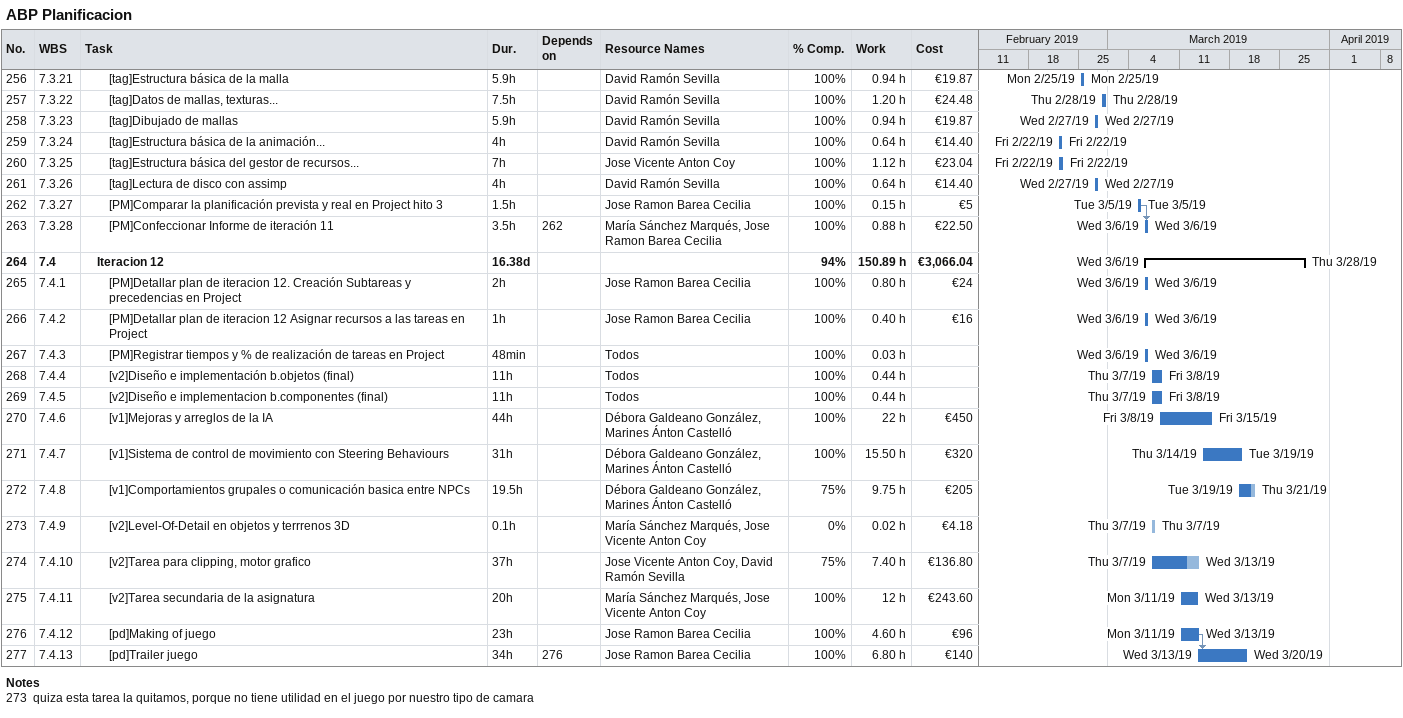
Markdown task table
ABP Planificacion

| ID | WBS | Task | Duration | Start | Finish | Predecessors | Resources | % complete | Work (h) | Cost (€) |
|---|---|---|---|---|---|---|---|---|---|---|
| 256 | 7.3.21 | [tag]Estructura básica de la malla | 5.9h | 2019-02-25 | 2019-02-25 |  | David Ramón Sevilla | 100 | 0.94 | 19.87 |
| 257 | 7.3.22 | [tag]Datos de mallas, texturas... | 7.5h | 2019-02-28 | 2019-02-28 |  | David Ramón Sevilla | 100 | 1.20 | 24.48 |
| 258 | 7.3.23 | [tag]Dibujado de mallas | 5.9h | 2019-02-27 | 2019-02-27 |  | David Ramón Sevilla | 100 | 0.94 | 19.87 |
| 259 | 7.3.24 | [tag]Estructura básica de la animación... | 4h | 2019-02-22 | 2019-02-22 |  | David Ramón Sevilla | 100 | 0.64 | 14.40 |
| 260 | 7.3.25 | [tag]Estructura básica del gestor de recursos... | 7h | 2019-02-22 | 2019-02-22 |  | Jose Vicente Anton Coy | 100 | 1.12 | 23.04 |
| 261 | 7.3.26 | [tag]Lectura de disco con assimp | 4h | 2019-02-27 | 2019-02-27 |  | David Ramón Sevilla | 100 | 0.64 | 14.40 |
| 262 | 7.3.27 | [PM]Comparar la planificación prevista y real en Project hito 3 | 1.5h | 2019-03-05 | 2019-03-05 |  | Jose Ramon Barea Cecilia | 100 | 0.15 | 5 |
| 263 | 7.3.28 | [PM]Confeccionar Informe de iteración 11 | 3.5h | 2019-03-06 | 2019-03-06 | 262 | María Sánchez Marqués, Jose Ramon Barea Cecilia | 100 | 0.88 | 22.50 |
| 264 | 7.4 | **Iteracion 12** | 16.38d | 2019-03-06 | 2019-03-28 |  |  | 94 | 150.89 | 3066.04 |
| 265 | 7.4.1 | [PM]Detallar plan de iteracion 12. Creación Subtareas y precedencias en Project | 2h | 2019-03-06 | 2019-03-06 |  | Jose Ramon Barea Cecilia | 100 | 0.80 | 24 |
| 266 | 7.4.2 | [PM]Detallar plan de iteracion 12 Asignar recursos a las tareas en Project | 1h | 2019-03-06 | 2019-03-06 |  | Jose Ramon Barea Cecilia | 100 | 0.40 | 16 |
| 267 | 7.4.3 | [PM]Registrar tiempos y % de realización de tareas en Project | 48min | 2019-03-06 | 2019-03-06 |  | Todos | 100 | 0.03 |  |
| 268 | 7.4.4 | [v2]Diseño e implementación b.objetos (final) | 11h | 2019-03-07 | 2019-03-08 |  | Todos | 100 | 0.44 |  |
| 269 | 7.4.5 | [v2]Diseño e implementacion b.componentes (final) | 11h | 2019-03-07 | 2019-03-08 |  | Todos | 100 | 0.44 |  |
| 270 | 7.4.6 | [v1]Mejoras y arreglos de la IA | 44h | 2019-03-08 | 2019-03-15 |  | Débora Galdeano González, Marines Ánton Castelló | 100 | 22 | 450 |
| 271 | 7.4.7 | [v1]Sistema de control de movimiento con Steering Behaviours | 31h | 2019-03-14 | 2019-03-19 |  | Débora Galdeano González, Marines Ánton Castelló | 100 | 15.50 | 320 |
| 272 | 7.4.8 | [v1]Comportamientos grupales o comunicación basica entre NPCs | 19.5h | 2019-03-19 | 2019-03-21 |  | Débora Galdeano González, Marines Ánton Castelló | 75 | 9.75 | 205 |
| 273 | 7.4.9 | [v2]Level-Of-Detail en objetos y terrrenos 3D | 0.1h | 2019-03-07 | 2019-03-07 |  | María Sánchez Marqués, Jose Vicente Anton Coy | 0 | 0.02 | 4.18 |
| 274 | 7.4.10 | [v2]Tarea para clipping, motor grafico | 37h | 2019-03-07 | 2019-03-13 |  | Jose Vicente Anton Coy, David Ramón Sevilla | 75 | 7.40 | 136.80 |
| 275 | 7.4.11 | [v2]Tarea secundaria de la asignatura | 20h | 2019-03-11 | 2019-03-13 |  | María Sánchez Marqués, Jose Vicente Anton Coy | 100 | 12 | 243.60 |
| 276 | 7.4.12 | [pd]Making of juego | 23h | 2019-03-11 | 2019-03-13 |  | Jose Ramon Barea Cecilia | 100 | 4.60 | 96 |
| 277 | 7.4.13 | [pd]Trailer juego | 34h | 2019-03-13 | 2019-03-20 | 276 | Jose Ramon Barea Cecilia | 100 | 6.80 | 140 |

Notes
- 273: quiza esta tarea la quitamos, porque no tiene utilidad en el juego por nuestro tipo de camara
